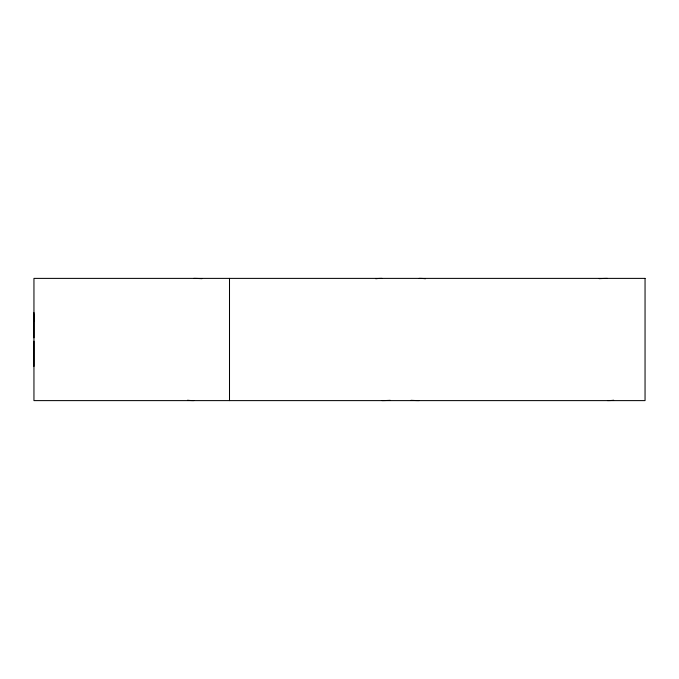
<?xml version="1.0" encoding="UTF-8"?>
<svg xmlns="http://www.w3.org/2000/svg" width="679" height="679" viewBox="0 0 679 679"><rect width="100%" height="100%" fill="white"/><g stroke="black" fill="none" stroke-linecap="round" stroke-linejoin="round"><path stroke-width="1.02" d="M33.95 366.388L33.95 341.189M33.95 337.811L33.95 312.612M229.502 278.39L229.502 400.61M33.958 320.895A26.583 2.699 84.1 0 1 34.323 314.7M599.226 278.67A26.583 2.699 -5.9 0 1 607.433 278.398M613.629 400.22A26.583 2.699 5.9 0 1 607.433 400.585M375.81 278.763A26.583 2.699 5.9 0 1 382.005 278.398M390.213 400.321A26.583 2.699 -5.9 0 1 382.005 400.585M193.787 278.398A26.583 2.699 5.9 0 1 201.994 278.67M193.787 400.585A26.583 2.699 -5.9 0 1 187.591 400.22M419.215 278.398A26.583 2.699 -5.9 0 1 425.41 278.763M419.215 400.585A26.583 2.699 5.9 0 1 411.007 400.321M645.05 278.39L33.95 278.39L33.95 400.61L645.05 400.61L645.05 278.39"/></g></svg>
